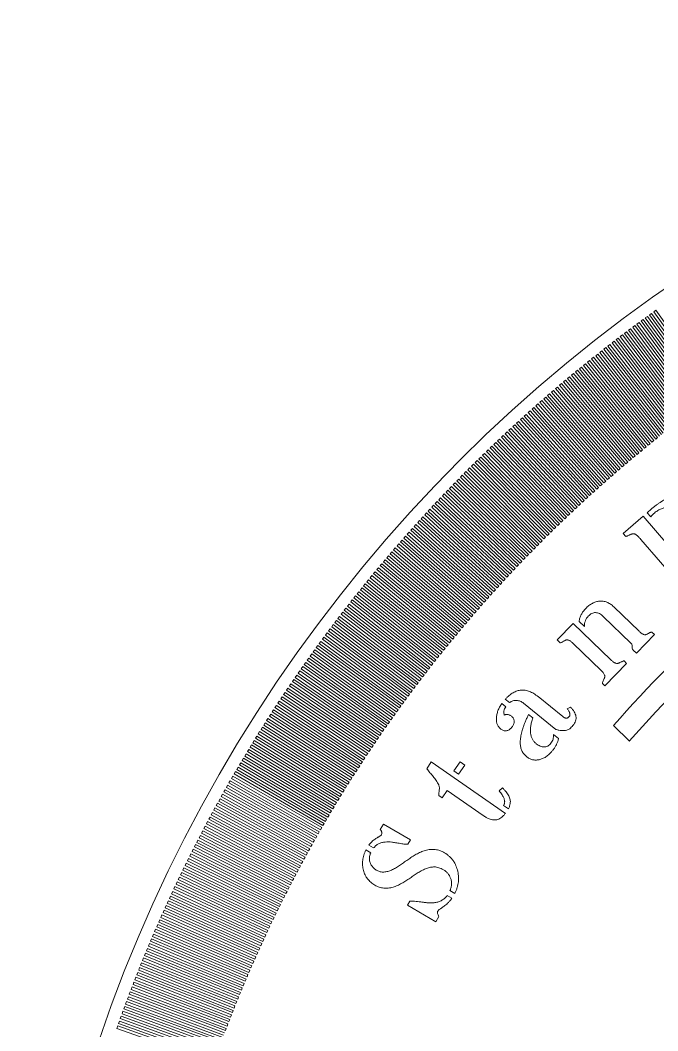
# Model space of a CAD drawing. Header units: millimetres. Extents: x -38 to 38, y -38 to 38.
# Drawn here: x -38 to -21.86, y 12.43 to 38 of the extents above; entities that cross this region are included whole.
import ezdxf

# ---------------------------------------------------------------- set-up
doc = ezdxf.new("R2010")
doc.units = ezdxf.units.MM

msp = doc.modelspace()

# ---------------------------------------------------------------- linework, layer by layer
at = {"color": 7, "linetype": 'Continuous', "lineweight": 15}
for p, q in [((-22.123, 30.505), (-22.176, 30.467)), ((-22.176, 30.467), (-20.646, 28.365)), ((-20.596, 28.401), (-22.123, 30.505)), ((-22.016, 30.582), (-22.07, 30.544)), ((-22.07, 30.544), (-20.547, 28.436)), ((-20.497, 28.472), (-22.016, 30.582)), ((-21.909, 30.659), (-21.963, 30.621)), ((-21.963, 30.621), (-20.447, 28.508)), ((-20.398, 28.544), (-21.909, 30.659)), ((-22.547, 30.194), (-22.599, 30.154)), ((-20.991, 28.11), (-22.547, 30.194)), ((-22.441, 30.272), (-22.494, 30.233)), ((-22.494, 30.233), (-20.942, 28.147)), ((-20.893, 28.183), (-22.441, 30.272)), ((-22.335, 30.35), (-22.388, 30.311)), ((-22.388, 30.311), (-20.843, 28.22)), ((-20.794, 28.256), (-22.335, 30.35)), ((-22.229, 30.428), (-22.282, 30.389)), ((-22.282, 30.389), (-20.745, 28.292)), ((-20.695, 28.329), (-22.229, 30.428)), ((-22.862, 29.956), (-22.914, 29.916)), ((-21.284, 27.889), (-22.862, 29.956)), ((-22.757, 30.035), (-22.809, 29.996)), ((-22.809, 29.996), (-21.235, 27.926)), ((-21.187, 27.963), (-22.757, 30.035)), ((-22.652, 30.115), (-22.704, 30.075)), ((-22.704, 30.075), (-21.138, 28)), ((-21.089, 28.037), (-22.652, 30.115)), ((-22.599, 30.154), (-21.04, 28.074)), ((-23.174, 29.715), (-23.226, 29.674)), ((-23.226, 29.674), (-21.623, 27.627)), ((-21.575, 27.664), (-23.174, 29.715)), ((-23.07, 29.795), (-23.122, 29.755)), ((-23.122, 29.755), (-21.527, 27.702)), ((-21.478, 27.74), (-23.07, 29.795)), ((-22.966, 29.876), (-23.018, 29.836)), ((-23.018, 29.836), (-21.43, 27.777)), ((-21.381, 27.814), (-22.966, 29.876)), ((-22.914, 29.916), (-21.333, 27.852)), ((-23.484, 29.47), (-23.535, 29.429)), ((-23.535, 29.429), (-21.911, 27.399)), ((-21.864, 27.437), (-23.484, 29.47)), ((-23.381, 29.552), (-23.432, 29.511)), ((-23.432, 29.511), (-21.816, 27.475)), ((-21.768, 27.513), (-23.381, 29.552)), ((-23.278, 29.634), (-23.329, 29.593)), ((-23.329, 29.593), (-21.72, 27.551)), ((-21.671, 27.589), (-23.278, 29.634)), ((-23.791, 29.223), (-23.842, 29.181)), ((-23.842, 29.181), (-22.197, 27.168)), ((-22.15, 27.207), (-23.791, 29.223)), ((-23.689, 29.306), (-23.74, 29.264)), ((-23.74, 29.264), (-22.102, 27.245)), ((-22.055, 27.284), (-23.689, 29.306)), ((-23.587, 29.388), (-23.638, 29.347)), ((-23.638, 29.347), (-22.007, 27.322)), ((-21.959, 27.361), (-23.587, 29.388)), ((-24.096, 28.972), (-24.146, 28.93)), ((-24.146, 28.93), (-22.48, 26.934)), ((-22.433, 26.973), (-24.096, 28.972)), ((-23.995, 29.056), (-24.045, 29.014)), ((-24.045, 29.014), (-22.386, 27.012)), ((-22.339, 27.051), (-23.995, 29.056)), ((-23.893, 29.14), (-23.944, 29.098)), ((-23.944, 29.098), (-22.292, 27.09)), ((-22.244, 27.129), (-23.893, 29.14)), ((-24.398, 28.718), (-24.448, 28.676)), ((-24.448, 28.676), (-22.761, 26.697)), ((-22.715, 26.737), (-24.398, 28.718)), ((-24.298, 28.803), (-24.348, 28.761)), ((-24.348, 28.761), (-22.668, 26.776)), ((-22.621, 26.816), (-24.298, 28.803)), ((-24.197, 28.888), (-24.247, 28.846)), ((-24.247, 28.846), (-22.574, 26.855)), ((-22.527, 26.895), (-24.197, 28.888)), ((-24.697, 28.461), (-24.747, 28.418)), ((-24.747, 28.418), (-23.039, 26.457)), ((-22.993, 26.497), (-24.697, 28.461)), ((-24.598, 28.547), (-24.648, 28.504)), ((-24.648, 28.504), (-22.947, 26.538)), ((-22.901, 26.578), (-24.598, 28.547)), ((-24.498, 28.633), (-24.548, 28.59)), ((-24.548, 28.59), (-22.854, 26.617)), ((-22.808, 26.657), (-24.498, 28.633)), ((-24.994, 28.201), (-25.043, 28.157)), ((-25.043, 28.157), (-23.315, 26.215)), ((-23.27, 26.255), (-24.994, 28.201)), ((-24.895, 28.288), (-24.945, 28.245)), ((-24.945, 28.245), (-23.224, 26.296)), ((-23.178, 26.336), (-24.895, 28.288)), ((-24.797, 28.375), (-24.846, 28.331)), ((-24.846, 28.331), (-23.132, 26.377)), ((-23.086, 26.417), (-24.797, 28.375)), ((-25.288, 27.938), (-25.337, 27.894)), ((-25.337, 27.894), (-23.589, 25.969)), ((-23.543, 26.01), (-25.288, 27.938)), ((-25.19, 28.026), (-25.239, 27.982)), ((-25.239, 27.982), (-23.498, 26.051)), ((-23.452, 26.092), (-25.19, 28.026)), ((-25.092, 28.114), (-25.141, 28.07)), ((-25.141, 28.07), (-23.407, 26.133)), ((-23.361, 26.174), (-25.092, 28.114)), ((-25.579, 27.671), (-25.627, 27.627)), ((-25.627, 27.627), (-23.859, 25.721)), ((-23.814, 25.762), (-25.579, 27.671)), ((-25.482, 27.76), (-25.531, 27.716)), ((-25.531, 27.716), (-23.769, 25.804)), ((-23.724, 25.845), (-25.482, 27.76)), ((-25.385, 27.849), (-25.434, 27.805)), ((-25.434, 27.805), (-23.679, 25.886)), ((-23.634, 25.928), (-25.385, 27.849)), ((-25.867, 27.402), (-25.915, 27.357)), ((-24.083, 25.511), (-25.867, 27.402)), ((-25.772, 27.492), (-25.82, 27.447)), ((-25.82, 27.447), (-24.038, 25.553)), ((-23.994, 25.595), (-25.772, 27.492)), ((-25.676, 27.582), (-25.724, 27.537)), ((-25.724, 27.537), (-23.949, 25.637)), ((-23.904, 25.679), (-25.676, 27.582)), ((-21.911, 27.399), (-21.864, 27.437)), ((-26.153, 27.13), (-26.2, 27.084)), ((-24.349, 25.258), (-26.153, 27.13)), ((-26.058, 27.221), (-26.106, 27.175)), ((-26.106, 27.175), (-24.304, 25.3)), ((-24.26, 25.343), (-26.058, 27.221)), ((-25.963, 27.312), (-26.011, 27.266)), ((-26.011, 27.266), (-24.216, 25.385)), ((-24.172, 25.427), (-25.963, 27.312)), ((-25.915, 27.357), (-24.127, 25.469)), ((-22.292, 27.09), (-22.244, 27.129)), ((-22.197, 27.168), (-22.15, 27.207)), ((-22.102, 27.245), (-22.055, 27.284)), ((-22.007, 27.322), (-21.959, 27.361)), ((-26.436, 26.854), (-26.483, 26.808)), ((-24.612, 25.001), (-26.436, 26.854)), ((-26.342, 26.946), (-26.389, 26.9)), ((-26.389, 26.9), (-24.568, 25.044)), ((-24.524, 25.087), (-26.342, 26.946)), ((-26.248, 27.038), (-26.295, 26.992)), ((-26.295, 26.992), (-24.48, 25.13)), ((-24.437, 25.173), (-26.248, 27.038)), ((-26.2, 27.084), (-24.393, 25.215)), ((-22.574, 26.855), (-22.527, 26.895)), ((-22.48, 26.934), (-22.433, 26.973)), ((-22.386, 27.012), (-22.339, 27.051)), ((-26.623, 26.669), (-26.669, 26.623)), ((-26.669, 26.623), (-24.829, 24.786)), ((-24.786, 24.829), (-26.623, 26.669)), ((-26.529, 26.762), (-26.576, 26.715)), ((-26.576, 26.715), (-24.742, 24.872)), ((-24.699, 24.915), (-26.529, 26.762)), ((-26.483, 26.808), (-24.655, 24.958)), ((-22.854, 26.617), (-22.808, 26.657)), ((-22.761, 26.697), (-22.715, 26.737)), ((-22.668, 26.776), (-22.621, 26.816)), ((-26.9, 26.389), (-26.946, 26.342)), ((-26.946, 26.342), (-25.087, 24.524)), ((-25.044, 24.568), (-26.9, 26.389)), ((-26.808, 26.483), (-26.854, 26.436)), ((-26.854, 26.436), (-25.001, 24.612)), ((-24.958, 24.655), (-26.808, 26.483)), ((-26.715, 26.576), (-26.762, 26.529)), ((-26.762, 26.529), (-24.915, 24.699)), ((-24.872, 24.742), (-26.715, 26.576)), ((-23.132, 26.377), (-23.086, 26.417)), ((-23.039, 26.457), (-22.993, 26.497)), ((-22.947, 26.538), (-22.901, 26.578)), ((-27.175, 26.106), (-27.221, 26.058)), ((-25.3, 24.304), (-27.175, 26.106)), ((-27.084, 26.2), (-27.13, 26.153)), ((-27.13, 26.153), (-25.258, 24.349)), ((-25.215, 24.393), (-27.084, 26.2)), ((-26.992, 26.295), (-27.038, 26.248)), ((-27.038, 26.248), (-25.173, 24.437)), ((-25.13, 24.48), (-26.992, 26.295)), ((-23.498, 26.051), (-23.452, 26.092)), ((-23.407, 26.133), (-23.361, 26.174)), ((-23.315, 26.215), (-23.27, 26.255)), ((-23.224, 26.296), (-23.178, 26.336)), ((-27.357, 25.915), (-27.402, 25.867)), ((-27.402, 25.867), (-25.511, 24.083)), ((-25.469, 24.127), (-27.357, 25.915)), ((-27.266, 26.011), (-27.312, 25.963)), ((-27.312, 25.963), (-25.427, 24.172)), ((-25.385, 24.216), (-27.266, 26.011)), ((-27.221, 26.058), (-25.343, 24.26)), ((-23.769, 25.804), (-23.724, 25.845)), ((-23.679, 25.886), (-23.634, 25.928)), ((-23.589, 25.969), (-23.543, 26.01)), ((-27.627, 25.627), (-27.671, 25.579)), ((-27.671, 25.579), (-25.762, 23.814)), ((-25.721, 23.859), (-27.627, 25.627)), ((-27.537, 25.724), (-27.582, 25.676)), ((-27.582, 25.676), (-25.679, 23.904)), ((-25.637, 23.949), (-27.537, 25.724)), ((-27.447, 25.82), (-27.492, 25.772)), ((-27.492, 25.772), (-25.595, 23.994)), ((-25.553, 24.038), (-27.447, 25.82)), ((-24.038, 25.553), (-23.994, 25.595)), ((-23.949, 25.637), (-23.904, 25.679)), ((-23.859, 25.721), (-23.814, 25.762)), ((-22.128, 25.538), (-22.016, 25.635)), ((-27.894, 25.337), (-27.938, 25.288)), ((-25.969, 23.589), (-27.894, 25.337)), ((-27.805, 25.434), (-27.849, 25.385)), ((-27.849, 25.385), (-25.928, 23.634)), ((-25.886, 23.679), (-27.805, 25.434)), ((-27.716, 25.531), (-27.76, 25.482)), ((-27.76, 25.482), (-25.845, 23.724)), ((-25.804, 23.769), (-27.716, 25.531)), ((-24.304, 25.3), (-24.26, 25.343)), ((-24.216, 25.385), (-24.172, 25.427)), ((-24.127, 25.469), (-24.083, 25.511)), ((-22.734, 25.014), (-22.234, 25.446)), ((-22.234, 25.446), (-20.925, 23.929)), ((-22.038, 25.435), (-22.128, 25.538)), ((-28.07, 25.141), (-28.114, 25.092)), ((-28.114, 25.092), (-26.174, 23.361)), ((-26.133, 23.407), (-28.07, 25.141)), ((-27.982, 25.239), (-28.026, 25.19)), ((-28.026, 25.19), (-26.092, 23.452)), ((-26.051, 23.498), (-27.982, 25.239)), ((-27.938, 25.288), (-26.01, 23.543)), ((-24.568, 25.044), (-24.524, 25.087)), ((-24.48, 25.13), (-24.437, 25.173)), ((-24.393, 25.215), (-24.349, 25.258)), ((-28.331, 24.846), (-28.375, 24.797)), ((-26.377, 23.132), (-28.331, 24.846)), ((-28.245, 24.945), (-28.288, 24.895)), ((-28.288, 24.895), (-26.336, 23.178)), ((-26.296, 23.224), (-28.245, 24.945)), ((-28.157, 25.043), (-28.201, 24.994)), ((-28.201, 24.994), (-26.255, 23.27)), ((-26.215, 23.315), (-28.157, 25.043)), ((-24.829, 24.786), (-24.786, 24.829)), ((-24.742, 24.872), (-24.699, 24.915)), ((-24.655, 24.958), (-24.612, 25.001)), ((-22.669, 24.939), (-22.734, 25.014)), ((-21.247, 23.655), (-22.291, 24.863)), ((-28.504, 24.648), (-28.547, 24.598)), ((-28.547, 24.598), (-26.578, 22.901)), ((-26.538, 22.947), (-28.504, 24.648)), ((-28.418, 24.747), (-28.461, 24.697)), ((-28.461, 24.697), (-26.497, 22.993)), ((-26.457, 23.039), (-28.418, 24.747)), ((-28.375, 24.797), (-26.417, 23.086)), ((-25.087, 24.524), (-25.044, 24.568)), ((-25.001, 24.612), (-24.958, 24.655)), ((-24.915, 24.699), (-24.872, 24.742)), ((-28.761, 24.348), (-28.803, 24.298)), ((-28.803, 24.298), (-26.816, 22.621)), ((-26.776, 22.668), (-28.761, 24.348)), ((-28.676, 24.448), (-28.718, 24.398)), ((-28.718, 24.398), (-26.737, 22.715)), ((-26.697, 22.761), (-28.676, 24.448)), ((-28.59, 24.548), (-28.633, 24.498)), ((-28.633, 24.498), (-26.657, 22.808)), ((-26.617, 22.854), (-28.59, 24.548)), ((-25.343, 24.26), (-25.3, 24.304)), ((-25.258, 24.349), (-25.215, 24.393)), ((-25.173, 24.437), (-25.13, 24.48)), ((-29.014, 24.045), (-29.056, 23.995)), ((-27.012, 22.386), (-29.014, 24.045)), ((-28.93, 24.146), (-28.972, 24.096)), ((-28.972, 24.096), (-26.973, 22.433)), ((-26.934, 22.48), (-28.93, 24.146)), ((-28.846, 24.247), (-28.888, 24.197)), ((-28.888, 24.197), (-26.895, 22.527)), ((-26.855, 22.574), (-28.846, 24.247)), ((-25.511, 24.083), (-25.469, 24.127)), ((-25.427, 24.172), (-25.385, 24.216)), ((-29.181, 23.842), (-29.223, 23.791)), ((-29.223, 23.791), (-27.207, 22.15)), ((-27.168, 22.197), (-29.181, 23.842)), ((-29.098, 23.944), (-29.14, 23.893)), ((-29.14, 23.893), (-27.129, 22.244)), ((-27.09, 22.292), (-29.098, 23.944)), ((-29.056, 23.995), (-27.051, 22.339)), ((-25.762, 23.814), (-25.721, 23.859)), ((-25.679, 23.904), (-25.637, 23.949)), ((-25.595, 23.994), (-25.553, 24.038)), ((-29.429, 23.535), (-29.47, 23.484)), ((-27.399, 21.911), (-29.429, 23.535)), ((-29.347, 23.638), (-29.388, 23.587)), ((-29.388, 23.587), (-27.361, 21.959)), ((-27.322, 22.007), (-29.347, 23.638)), ((-29.264, 23.74), (-29.306, 23.689)), ((-29.306, 23.689), (-27.284, 22.055)), ((-27.245, 22.102), (-29.264, 23.74)), ((-26.01, 23.543), (-25.969, 23.589)), ((-25.928, 23.634), (-25.886, 23.679)), ((-25.845, 23.724), (-25.804, 23.769)), ((-29.593, 23.329), (-29.634, 23.278)), ((-29.634, 23.278), (-27.589, 21.671)), ((-27.551, 21.72), (-29.593, 23.329)), ((-29.511, 23.432), (-29.552, 23.381)), ((-29.552, 23.381), (-27.513, 21.768)), ((-27.475, 21.816), (-29.511, 23.432)), ((-29.47, 23.484), (-27.437, 21.864)), ((-26.255, 23.27), (-26.215, 23.315)), ((-26.174, 23.361), (-26.133, 23.407)), ((-26.092, 23.452), (-26.051, 23.498)), ((-29.836, 23.018), (-29.876, 22.966)), ((-27.777, 21.43), (-29.836, 23.018)), ((-29.755, 23.122), (-29.795, 23.07)), ((-29.795, 23.07), (-27.74, 21.478)), ((-27.702, 21.527), (-29.755, 23.122)), ((-29.674, 23.226), (-29.715, 23.174)), ((-29.715, 23.174), (-27.664, 21.575)), ((-27.627, 21.623), (-29.674, 23.226)), ((-26.497, 22.993), (-26.457, 23.039)), ((-26.417, 23.086), (-26.377, 23.132)), ((-26.336, 23.178), (-26.296, 23.224)), ((-22.975, 23.157), (-22.333, 22.537)), ((-29.996, 22.809), (-30.035, 22.757)), ((-27.926, 21.235), (-29.996, 22.809)), ((-29.916, 22.914), (-29.956, 22.862)), ((-29.956, 22.862), (-27.889, 21.284)), ((-27.852, 21.333), (-29.916, 22.914)), ((-29.876, 22.966), (-27.814, 21.381)), ((-26.737, 22.715), (-26.697, 22.761)), ((-26.657, 22.808), (-26.617, 22.854)), ((-26.578, 22.901), (-26.538, 22.947)), ((-23.719, 22.657), (-23.852, 22.785)), ((-22.542, 22.236), (-23.239, 22.909)), ((-30.154, 22.599), (-30.194, 22.547)), ((-30.194, 22.547), (-28.11, 20.991)), ((-28.074, 21.04), (-30.154, 22.599)), ((-30.075, 22.704), (-30.115, 22.652)), ((-30.115, 22.652), (-28.037, 21.089)), ((-28, 21.138), (-30.075, 22.704)), ((-30.035, 22.757), (-27.963, 21.187)), ((-26.895, 22.527), (-26.855, 22.574)), ((-26.816, 22.621), (-26.776, 22.668)), ((-24.405, 22.317), (-24.001, 22.734)), ((-24.001, 22.734), (-23.045, 21.81)), ((-22.009, 22.517), (-21.945, 22.454)), ((-30.389, 22.282), (-30.428, 22.229)), ((-28.292, 20.745), (-30.389, 22.282)), ((-30.311, 22.388), (-30.35, 22.335)), ((-30.35, 22.335), (-28.256, 20.794)), ((-28.22, 20.843), (-30.311, 22.388)), ((-30.233, 22.494), (-30.272, 22.441)), ((-30.272, 22.441), (-28.183, 20.893)), ((-28.147, 20.942), (-30.233, 22.494)), ((-27.129, 22.244), (-27.09, 22.292)), ((-27.051, 22.339), (-27.012, 22.386)), ((-26.973, 22.433), (-26.934, 22.48)), ((-24.33, 22.245), (-24.405, 22.317)), ((-21.945, 22.454), (-22.4, 21.982)), ((-30.544, 22.07), (-30.582, 22.016)), ((-30.582, 22.016), (-28.472, 20.497)), ((-28.436, 20.547), (-30.544, 22.07)), ((-30.467, 22.176), (-30.505, 22.123)), ((-30.505, 22.123), (-28.401, 20.596)), ((-28.365, 20.646), (-30.467, 22.176)), ((-30.428, 22.229), (-28.329, 20.695)), ((-27.361, 21.959), (-27.322, 22.007)), ((-27.284, 22.055), (-27.245, 22.102)), ((-27.207, 22.15), (-27.168, 22.197)), ((-23.295, 21.546), (-23.998, 22.226)), ((-22.4, 21.982), (-22.483, 22.062)), ((-30.773, 21.748), (-30.811, 21.695)), ((-28.65, 20.248), (-30.773, 21.748)), ((-30.697, 21.856), (-30.735, 21.802)), ((-30.735, 21.802), (-28.615, 20.298)), ((-28.579, 20.348), (-30.697, 21.856)), ((-30.621, 21.963), (-30.659, 21.909)), ((-30.659, 21.909), (-28.544, 20.398)), ((-28.508, 20.447), (-30.621, 21.963)), ((-27.513, 21.768), (-27.475, 21.816)), ((-27.437, 21.864), (-27.399, 21.911)), ((-22.714, 21.787), (-22.649, 21.725)), ((-30.924, 21.533), (-30.962, 21.479)), ((-28.791, 20.047), (-30.924, 21.533)), ((-30.849, 21.641), (-30.887, 21.587)), ((-30.887, 21.587), (-28.756, 20.098)), ((-28.721, 20.148), (-30.849, 21.641)), ((-30.811, 21.695), (-28.685, 20.198)), ((-27.74, 21.478), (-27.702, 21.527)), ((-27.664, 21.575), (-27.627, 21.623)), ((-27.589, 21.671), (-27.551, 21.72)), ((-22.649, 21.725), (-23.198, 21.156)), ((-31.074, 21.317), (-31.111, 21.262)), ((-31.111, 21.262), (-28.965, 19.795)), ((-28.93, 19.846), (-31.074, 21.317)), ((-30.999, 21.425), (-31.037, 21.371)), ((-31.037, 21.371), (-28.895, 19.896)), ((-28.861, 19.947), (-30.999, 21.425)), ((-30.962, 21.479), (-28.826, 19.997)), ((-27.963, 21.187), (-27.926, 21.235)), ((-27.889, 21.284), (-27.852, 21.333)), ((-27.814, 21.381), (-27.777, 21.43)), ((-31.296, 20.99), (-31.332, 20.935)), ((-29.136, 19.542), (-31.296, 20.99)), ((-31.222, 21.099), (-31.259, 21.045)), ((-31.259, 21.045), (-29.102, 19.593)), ((-29.068, 19.643), (-31.222, 21.099)), ((-31.148, 21.208), (-31.185, 21.154)), ((-31.185, 21.154), (-29.034, 19.694)), ((-28.999, 19.745), (-31.148, 21.208)), ((-28.11, 20.991), (-28.074, 21.04)), ((-28.037, 21.089), (-28, 21.138)), ((-23.198, 21.156), (-23.263, 21.219)), ((-31.441, 20.771), (-31.478, 20.716)), ((-31.478, 20.716), (-29.306, 19.287)), ((-29.272, 19.338), (-31.441, 20.771)), ((-31.369, 20.881), (-31.405, 20.826)), ((-31.405, 20.826), (-29.238, 19.389)), ((-29.204, 19.44), (-31.369, 20.881)), ((-31.332, 20.935), (-29.17, 19.491)), ((-28.329, 20.695), (-28.292, 20.745)), ((-28.256, 20.794), (-28.22, 20.843)), ((-28.183, 20.893), (-28.147, 20.942)), ((-25.612, 20.73), (-25.72, 20.818)), ((-24.439, 20.052), (-25.258, 20.715)), ((-24.889, 20.882), (-24.267, 20.379)), ((-31.586, 20.551), (-31.621, 20.496)), ((-31.621, 20.496), (-29.44, 19.082)), ((-29.406, 19.133), (-31.586, 20.551)), ((-31.514, 20.661), (-31.55, 20.606)), ((-31.55, 20.606), (-29.373, 19.184)), ((-29.339, 19.236), (-31.514, 20.661)), ((-28.472, 20.497), (-28.436, 20.547)), ((-28.401, 20.596), (-28.365, 20.646)), ((-25.808, 20.708), (-25.709, 20.628)), ((-24.158, 20.575), (-24.069, 20.614)), ((-31.799, 20.219), (-31.834, 20.164)), ((-29.605, 18.824), (-31.799, 20.219)), ((-31.728, 20.33), (-31.764, 20.275)), ((-31.764, 20.275), (-29.572, 18.876)), ((-29.539, 18.927), (-31.728, 20.33)), ((-31.657, 20.441), (-31.693, 20.385)), ((-31.693, 20.385), (-29.506, 18.979)), ((-29.473, 19.03), (-31.657, 20.441)), ((-28.685, 20.198), (-28.65, 20.248)), ((-28.615, 20.298), (-28.579, 20.348)), ((-28.544, 20.398), (-28.508, 20.447)), ((-25.132, 20.434), (-25.022, 20.345)), ((-31.939, 19.997), (-31.974, 19.941)), ((-29.736, 18.617), (-31.939, 19.997)), ((-31.869, 20.108), (-31.904, 20.052)), ((-31.904, 20.052), (-29.703, 18.669)), ((-29.671, 18.721), (-31.869, 20.108)), ((-31.834, 20.164), (-29.638, 18.772)), ((-28.826, 19.997), (-28.791, 20.047)), ((-28.756, 20.098), (-28.721, 20.148)), ((-22.981, 20.153), (-22.58, 19.752)), ((-32.078, 19.773), (-32.113, 19.717)), ((-32.113, 19.717), (-29.897, 18.357)), ((-29.865, 18.409), (-32.078, 19.773)), ((-32.009, 19.885), (-32.044, 19.829)), ((-32.044, 19.829), (-29.833, 18.461)), ((-29.8, 18.513), (-32.009, 19.885)), ((-31.974, 19.941), (-29.768, 18.565)), ((-29.034, 19.694), (-28.999, 19.745)), ((-28.965, 19.795), (-28.93, 19.846)), ((-28.895, 19.896), (-28.861, 19.947)), ((-24.502, 19.923), (-24.377, 19.822)), ((-32.284, 19.436), (-32.317, 19.38)), ((-30.056, 18.095), (-32.284, 19.436)), ((-32.215, 19.549), (-32.25, 19.493)), ((-32.25, 19.493), (-30.024, 18.148)), ((-29.993, 18.2), (-32.215, 19.549)), ((-32.147, 19.661), (-32.181, 19.605)), ((-32.181, 19.605), (-29.961, 18.252)), ((-29.929, 18.305), (-32.147, 19.661)), ((-29.238, 19.389), (-29.204, 19.44)), ((-29.17, 19.491), (-29.136, 19.542)), ((-29.102, 19.593), (-29.068, 19.643)), ((-32.418, 19.21), (-32.452, 19.154)), ((-30.182, 17.885), (-32.418, 19.21)), ((-32.351, 19.323), (-32.385, 19.267)), ((-32.385, 19.267), (-30.15, 17.938)), ((-30.119, 17.99), (-32.351, 19.323)), ((-32.317, 19.38), (-30.088, 18.043)), ((-29.373, 19.184), (-29.339, 19.236)), ((-29.306, 19.287), (-29.272, 19.338)), ((-27.703, 19.053), (-27.594, 19.23)), ((-27.594, 19.23), (-25.719, 17.927)), ((-27.023, 19.004), (-26.864, 19.233)), ((-26.864, 19.233), (-26.742, 19.148)), ((-32.552, 18.984), (-32.585, 18.927)), ((-32.585, 18.927), (-30.337, 17.621)), ((-30.306, 17.674), (-32.552, 18.984)), ((-32.485, 19.097), (-32.519, 19.04)), ((-32.519, 19.04), (-30.275, 17.727)), ((-30.244, 17.779), (-32.485, 19.097)), ((-32.452, 19.154), (-30.213, 17.832)), ((-29.572, 18.876), (-29.539, 18.927)), ((-29.506, 18.979), (-29.473, 19.03)), ((-29.44, 19.082), (-29.406, 19.133)), ((-26.901, 18.919), (-27.023, 19.004)), ((-26.742, 19.148), (-26.901, 18.919)), ((-32.683, 18.756), (-32.716, 18.699)), ((-32.716, 18.699), (-30.459, 17.409)), ((-30.428, 17.462), (-32.683, 18.756)), ((-32.618, 18.87), (-32.651, 18.813)), ((-32.651, 18.813), (-30.398, 17.515)), ((-30.367, 17.568), (-32.618, 18.87)), ((-29.703, 18.669), (-29.671, 18.721)), ((-29.638, 18.772), (-29.605, 18.824)), ((-32.814, 18.527), (-32.846, 18.47)), ((-32.846, 18.47), (-30.58, 17.196)), ((-30.55, 17.249), (-32.814, 18.527)), ((-32.749, 18.642), (-32.781, 18.585)), ((-32.781, 18.585), (-30.519, 17.302)), ((-30.489, 17.355), (-32.749, 18.642)), ((-29.833, 18.461), (-29.8, 18.513)), ((-29.768, 18.565), (-29.736, 18.617)), ((-27.188, 18.506), (-27.319, 18.318)), ((-26.283, 17.877), (-27.188, 18.506)), ((-25.877, 18.5), (-25.795, 18.575)), ((-33.006, 18.183), (-33.038, 18.125)), ((-30.729, 16.928), (-33.006, 18.183)), ((-32.942, 18.298), (-32.974, 18.24)), ((-32.974, 18.24), (-30.699, 16.982)), ((-30.669, 17.035), (-32.942, 18.298)), ((-32.878, 18.413), (-32.91, 18.355)), ((-32.91, 18.355), (-30.639, 17.089)), ((-30.61, 17.142), (-32.878, 18.413)), ((-30.024, 18.148), (-29.993, 18.2)), ((-29.961, 18.252), (-29.929, 18.305)), ((-29.897, 18.357), (-29.865, 18.409)), ((-27.319, 18.318), (-27.404, 18.377)), ((-33.132, 17.952), (-33.163, 17.894)), ((-30.846, 16.713), (-33.132, 17.952)), ((-33.069, 18.067), (-33.101, 18.01)), ((-33.101, 18.01), (-30.817, 16.767)), ((-30.787, 16.821), (-33.069, 18.067)), ((-33.038, 18.125), (-30.758, 16.874)), ((-30.15, 17.938), (-30.119, 17.99)), ((-30.088, 18.043), (-30.056, 18.095)), ((-25.641, 18.044), (-25.765, 18.13)), ((-33.257, 17.72), (-33.287, 17.662)), ((-33.287, 17.662), (-30.991, 16.443)), ((-30.962, 16.497), (-33.257, 17.72)), ((-33.194, 17.836), (-33.226, 17.778)), ((-33.226, 17.778), (-30.933, 16.551)), ((-30.904, 16.605), (-33.194, 17.836)), ((-33.163, 17.894), (-30.875, 16.659)), ((-30.337, 17.621), (-30.306, 17.674)), ((-30.275, 17.727), (-30.244, 17.779)), ((-30.213, 17.832), (-30.182, 17.885)), ((-28.884, 17.523), (-28.806, 17.657)), ((-28.806, 17.657), (-28.124, 17.257)), ((-33.379, 17.487), (-33.41, 17.429)), ((-33.41, 17.429), (-31.105, 16.227)), ((-31.076, 16.281), (-33.379, 17.487)), ((-33.318, 17.604), (-33.349, 17.546)), ((-33.349, 17.546), (-31.048, 16.335)), ((-31.019, 16.389), (-33.318, 17.604)), ((-30.459, 17.409), (-30.428, 17.462)), ((-30.398, 17.515), (-30.367, 17.568)), ((-33.561, 17.137), (-33.591, 17.078)), ((-31.245, 15.955), (-33.561, 17.137)), ((-33.501, 17.254), (-33.531, 17.195)), ((-33.531, 17.195), (-31.217, 16.009)), ((-31.189, 16.064), (-33.501, 17.254)), ((-33.44, 17.371), (-33.471, 17.312)), ((-33.471, 17.312), (-31.161, 16.118)), ((-31.133, 16.172), (-33.44, 17.371)), ((-30.639, 17.089), (-30.61, 17.142)), ((-30.58, 17.196), (-30.55, 17.249)), ((-30.519, 17.302), (-30.489, 17.355)), ((-28.124, 17.257), (-28.185, 17.152)), ((-33.68, 16.902), (-33.709, 16.843)), ((-31.356, 15.736), (-33.68, 16.902)), ((-33.62, 17.02), (-33.65, 16.961)), ((-33.65, 16.961), (-31.328, 15.791)), ((-31.301, 15.845), (-33.62, 17.02)), ((-33.591, 17.078), (-31.273, 15.9)), ((-30.758, 16.874), (-30.729, 16.928)), ((-30.699, 16.982), (-30.669, 17.035)), ((-29.248, 17.003), (-29.127, 16.933)), ((-29.055, 17.053), (-29.174, 17.122)), ((-33.797, 16.667), (-33.826, 16.608)), ((-31.465, 15.517), (-33.797, 16.667)), ((-33.738, 16.785), (-33.768, 16.726)), ((-33.768, 16.726), (-31.438, 15.572)), ((-31.41, 15.626), (-33.738, 16.785)), ((-33.709, 16.843), (-31.383, 15.681)), ((-30.875, 16.659), (-30.846, 16.713)), ((-30.817, 16.767), (-30.787, 16.821)), ((-33.912, 16.43), (-33.941, 16.371)), ((-33.941, 16.371), (-31.599, 15.242)), ((-31.572, 15.297), (-33.912, 16.43)), ((-33.855, 16.549), (-33.883, 16.489)), ((-33.883, 16.489), (-31.546, 15.352)), ((-31.519, 15.407), (-33.855, 16.549)), ((-33.826, 16.608), (-31.492, 15.462)), ((-31.048, 16.335), (-31.019, 16.389)), ((-30.991, 16.443), (-30.962, 16.497)), ((-30.933, 16.551), (-30.904, 16.605)), ((-34.026, 16.193), (-34.054, 16.134)), ((-34.054, 16.134), (-31.705, 15.021)), ((-31.678, 15.076), (-34.026, 16.193)), ((-33.969, 16.312), (-33.998, 16.253)), ((-33.998, 16.253), (-31.652, 15.131)), ((-31.626, 15.186), (-33.969, 16.312)), ((-31.161, 16.118), (-31.133, 16.172)), ((-31.105, 16.227), (-31.076, 16.281)), ((-34.138, 15.955), (-34.166, 15.896)), ((-34.166, 15.896), (-31.809, 14.799)), ((-31.783, 14.854), (-34.138, 15.955)), ((-34.082, 16.074), (-34.11, 16.015)), ((-34.11, 16.015), (-31.757, 14.91)), ((-31.731, 14.965), (-34.082, 16.074)), ((-31.273, 15.9), (-31.245, 15.955)), ((-31.217, 16.009), (-31.189, 16.064)), ((-26.998, 15.904), (-27.12, 15.975)), ((-34.249, 15.717), (-34.276, 15.657)), ((-34.276, 15.657), (-31.911, 14.576)), ((-31.886, 14.632), (-34.249, 15.717)), ((-34.194, 15.836), (-34.221, 15.776)), ((-34.221, 15.776), (-31.86, 14.688)), ((-31.835, 14.743), (-34.194, 15.836)), ((-31.438, 15.572), (-31.41, 15.626)), ((-31.383, 15.681), (-31.356, 15.736)), ((-31.328, 15.791), (-31.301, 15.845)), ((-28.199, 15.602), (-28.14, 15.703)), ((-27.481, 15.18), (-28.199, 15.602)), ((-27.189, 15.853), (-27.07, 15.784)), ((-34.412, 15.357), (-34.438, 15.297)), ((-32.037, 14.297), (-34.412, 15.357)), ((-34.358, 15.477), (-34.385, 15.417)), ((-34.385, 15.417), (-32.012, 14.353)), ((-31.987, 14.409), (-34.358, 15.477)), ((-34.304, 15.597), (-34.331, 15.537)), ((-34.331, 15.537), (-31.962, 14.465)), ((-31.937, 14.521), (-34.304, 15.597)), ((-31.546, 15.352), (-31.519, 15.407)), ((-31.492, 15.462), (-31.465, 15.517)), ((-34.518, 15.116), (-34.544, 15.056)), ((-32.136, 14.073), (-34.518, 15.116)), ((-34.465, 15.237), (-34.492, 15.177)), ((-34.492, 15.177), (-32.112, 14.129)), ((-32.087, 14.186), (-34.465, 15.237)), ((-34.438, 15.297), (-32.062, 14.241)), ((-31.652, 15.131), (-31.626, 15.186)), ((-31.599, 15.242), (-31.572, 15.297)), ((-27.402, 15.315), (-27.481, 15.18)), ((-34.623, 14.875), (-34.649, 14.815)), ((-32.234, 13.849), (-34.623, 14.875)), ((-34.571, 14.996), (-34.597, 14.935)), ((-34.597, 14.935), (-32.21, 13.905)), ((-32.185, 13.961), (-34.571, 14.996)), ((-34.544, 15.056), (-32.161, 14.017)), ((-31.809, 14.799), (-31.783, 14.854)), ((-31.757, 14.91), (-31.731, 14.965)), ((-31.705, 15.021), (-31.678, 15.076)), ((-34.726, 14.633), (-34.751, 14.572)), ((-32.33, 13.623), (-34.726, 14.633)), ((-34.674, 14.754), (-34.7, 14.694)), ((-34.7, 14.694), (-32.306, 13.68)), ((-32.282, 13.736), (-34.674, 14.754)), ((-34.649, 14.815), (-32.258, 13.792)), ((-31.911, 14.576), (-31.886, 14.632)), ((-31.86, 14.688), (-31.835, 14.743)), ((-34.827, 14.39), (-34.852, 14.329)), ((-34.852, 14.329), (-32.447, 13.341)), ((-32.424, 13.397), (-34.827, 14.39)), ((-34.777, 14.512), (-34.802, 14.451)), ((-34.802, 14.451), (-32.401, 13.454)), ((-32.377, 13.51), (-34.777, 14.512)), ((-34.751, 14.572), (-32.353, 13.567)), ((-32.012, 14.353), (-31.987, 14.409)), ((-31.962, 14.465), (-31.937, 14.521)), ((-34.927, 14.147), (-34.951, 14.086)), ((-34.951, 14.086), (-32.54, 13.114)), ((-32.517, 13.171), (-34.927, 14.147)), ((-34.877, 14.269), (-34.902, 14.208)), ((-34.902, 14.208), (-32.494, 13.227)), ((-32.471, 13.284), (-34.877, 14.269)), ((-32.161, 14.017), (-32.136, 14.073)), ((-32.112, 14.129), (-32.087, 14.186)), ((-32.062, 14.241), (-32.037, 14.297)), ((-35.024, 13.903), (-35.049, 13.841)), ((-35.049, 13.841), (-32.63, 12.886)), ((-32.608, 12.943), (-35.024, 13.903)), ((-34.976, 14.025), (-35, 13.964)), ((-35, 13.964), (-32.585, 13)), ((-32.563, 13.057), (-34.976, 14.025)), ((-32.258, 13.792), (-32.234, 13.849)), ((-32.21, 13.905), (-32.185, 13.961)), ((-35.121, 13.658), (-35.144, 13.596)), ((-35.144, 13.596), (-32.72, 12.658)), ((-32.697, 12.715), (-35.121, 13.658)), ((-35.073, 13.78), (-35.097, 13.719)), ((-35.097, 13.719), (-32.675, 12.772)), ((-32.653, 12.829), (-35.073, 13.78)), ((-32.353, 13.567), (-32.33, 13.623)), ((-32.306, 13.68), (-32.282, 13.736)), ((-35.215, 13.412), (-35.239, 13.351)), ((-35.239, 13.351), (-32.807, 12.43)), ((-32.785, 12.487), (-35.215, 13.412)), ((-35.168, 13.535), (-35.192, 13.474)), ((-35.192, 13.474), (-32.764, 12.544)), ((-32.742, 12.601), (-35.168, 13.535)), ((-32.447, 13.341), (-32.424, 13.397)), ((-32.401, 13.454), (-32.377, 13.51)), ((-35.354, 13.043), (-35.376, 12.981)), ((-32.914, 12.143), (-35.354, 13.043)), ((-35.308, 13.166), (-35.331, 13.104)), ((-35.331, 13.104), (-32.893, 12.2)), ((-32.872, 12.258), (-35.308, 13.166)), ((-35.262, 13.289), (-35.285, 13.228)), ((-35.285, 13.228), (-32.85, 12.315)), ((-32.829, 12.372), (-35.262, 13.289)), ((-32.585, 13), (-32.563, 13.057)), ((-32.54, 13.114), (-32.517, 13.171)), ((-32.494, 13.227), (-32.471, 13.284)), ((-35.444, 12.796), (-35.466, 12.734)), ((-32.998, 11.913), (-35.444, 12.796)), ((-35.399, 12.919), (-35.422, 12.857)), ((-35.422, 12.857), (-32.978, 11.97)), ((-32.957, 12.028), (-35.399, 12.919)), ((-35.376, 12.981), (-32.936, 12.085)), ((-32.675, 12.772), (-32.653, 12.829)), ((-32.63, 12.886), (-32.608, 12.943)), ((-35.532, 12.548), (-35.554, 12.486)), ((-33.081, 11.682), (-35.532, 12.548)), ((-35.488, 12.672), (-35.51, 12.61)), ((-35.51, 12.61), (-33.06, 11.74)), ((-33.04, 11.797), (-35.488, 12.672)), ((-35.466, 12.734), (-33.019, 11.855)), ((-32.764, 12.544), (-32.742, 12.601)), ((-32.72, 12.658), (-32.697, 12.715)), ((-35.554, 12.486), (-33.101, 11.624)), ((-32.807, 12.43), (-32.785, 12.487))]:
    msp.add_line(p, q, dxfattribs=at)
for radius in [38, 22.5]:
    msp.add_circle((0, 0), radius, dxfattribs=at)
for radius, start, end in [(30.566, 131.2483, 138.7517), (30, 131.1774, 138.8226)]:
    msp.add_arc((0, 0), radius, start, end, dxfattribs=at)
for points, knots in [([(-22.016, 25.635), (-21.995, 25.652), (-21.955, 25.687), (-21.894, 25.734), (-21.833, 25.777), (-21.774, 25.816), (-21.716, 25.851), (-21.658, 25.881), (-21.602, 25.907), (-21.547, 25.927), (-21.492, 25.944), (-21.439, 25.956), (-21.386, 25.965), (-21.335, 25.967), (-21.284, 25.967), (-21.235, 25.961), (-21.186, 25.951), (-21.155, 25.941), (-21.139, 25.936)], [0, 0, 0, 0, 0.083375, 0.163441, 0.239498, 0.3128, 0.382071, 0.448894, 0.512294, 0.573435, 0.631613, 0.688106, 0.742314, 0.795467, 0.846995, 0.898311, 0.948829, 1, 1, 1, 1]), ([(-21.262, 25.453), (-21.275, 25.468), (-21.301, 25.498), (-21.343, 25.538), (-21.385, 25.572), (-21.427, 25.601), (-21.469, 25.625), (-21.511, 25.643), (-21.554, 25.656), (-21.597, 25.663), (-21.64, 25.665), (-21.683, 25.663), (-21.726, 25.653), (-21.77, 25.639), (-21.814, 25.62), (-21.857, 25.594), (-21.902, 25.564), (-21.93, 25.541), (-21.944, 25.529)], [0, 0, 0, 0, 0.077367, 0.150179, 0.21836, 0.283225, 0.344389, 0.402461, 0.458151, 0.513624, 0.567695, 0.622476, 0.678307, 0.736383, 0.796709, 0.860472, 0.928151, 1, 1, 1, 1]), ([(-21.944, 25.529), (-21.962, 25.513), (-21.995, 25.484), (-22.024, 25.45), (-22.038, 25.435)], [0, 0, 0, 0, 0.530564, 1, 1, 1, 1]), ([(-22.469, 25.004), (-22.477, 25.003), (-22.494, 25.002), (-22.519, 24.995), (-22.546, 24.986), (-22.574, 24.973), (-22.601, 24.96), (-22.626, 24.949), (-22.648, 24.943), (-22.662, 24.94), (-22.669, 24.939)], [0, 0, 0, 0, 0.114306, 0.236096, 0.371684, 0.520073, 0.666311, 0.79476, 0.905703, 1, 1, 1, 1]), ([(-22.291, 24.863), (-22.3, 24.875), (-22.319, 24.896), (-22.347, 24.924), (-22.372, 24.949), (-22.396, 24.969), (-22.416, 24.985), (-22.436, 24.996), (-22.453, 25.002), (-22.464, 25.003), (-22.469, 25.004)], [0, 0, 0, 0, 0.192576, 0.363438, 0.516, 0.647743, 0.760348, 0.856938, 0.934714, 1, 1, 1, 1]), ([(-23.685, 23.112), (-23.671, 23.126), (-23.645, 23.152), (-23.603, 23.187), (-23.561, 23.218), (-23.517, 23.243), (-23.473, 23.265), (-23.428, 23.281), (-23.382, 23.294), (-23.351, 23.297), (-23.335, 23.299)], [0, 0, 0, 0, 0.140654, 0.274777, 0.404016, 0.528589, 0.649577, 0.767571, 0.883825, 1, 1, 1, 1]), ([(-23.335, 23.299), (-23.319, 23.3), (-23.287, 23.302), (-23.24, 23.298), (-23.193, 23.288), (-23.147, 23.273), (-23.103, 23.252), (-23.059, 23.226), (-23.016, 23.194), (-22.989, 23.169), (-22.975, 23.157)], [0, 0, 0, 0, 0.120116, 0.238097, 0.356805, 0.476634, 0.59918, 0.725935, 0.86, 1, 1, 1, 1]), ([(-23.852, 22.785), (-23.85, 22.8), (-23.844, 22.83), (-23.832, 22.874), (-23.817, 22.917), (-23.797, 22.958), (-23.775, 22.999), (-23.748, 23.038), (-23.719, 23.076), (-23.696, 23.1), (-23.685, 23.112)], [0, 0, 0, 0, 0.122672, 0.243547, 0.365985, 0.487031, 0.611135, 0.737438, 0.866301, 1, 1, 1, 1]), ([(-23.619, 22.919), (-23.635, 22.901), (-23.665, 22.866), (-23.696, 22.802), (-23.715, 22.732), (-23.718, 22.683), (-23.719, 22.657)], [0, 0, 0, 0, 0.241778, 0.483198, 0.732454, 1, 1, 1, 1]), ([(-23.239, 22.909), (-23.255, 22.924), (-23.285, 22.952), (-23.336, 22.983), (-23.385, 23.004), (-23.434, 23.011), (-23.483, 23.007), (-23.531, 22.988), (-23.578, 22.96), (-23.605, 22.933), (-23.619, 22.919)], [0, 0, 0, 0, 0.151234, 0.284569, 0.404446, 0.515687, 0.625105, 0.738645, 0.861163, 1, 1, 1, 1]), ([(-22.333, 22.537), (-22.324, 22.528), (-22.307, 22.512), (-22.28, 22.49), (-22.255, 22.473), (-22.232, 22.46), (-22.21, 22.452), (-22.189, 22.448), (-22.17, 22.448), (-22.158, 22.452), (-22.153, 22.454)], [0, 0, 0, 0, 0.181368, 0.344793, 0.489578, 0.617051, 0.726912, 0.826508, 0.915138, 1, 1, 1, 1]), ([(-22.112, 22.476), (-22.103, 22.482), (-22.085, 22.492), (-22.059, 22.504), (-22.033, 22.512), (-22.017, 22.515), (-22.009, 22.517)], [0, 0, 0, 0, 0.2845637, 0.5467984, 0.7834178, 1, 1, 1, 1]), ([(-24.226, 22.294), (-24.237, 22.287), (-24.255, 22.275), (-24.282, 22.26), (-24.307, 22.25), (-24.323, 22.246), (-24.33, 22.245)], [0, 0, 0, 0, 0.31183, 0.577782, 0.807418, 1, 1, 1, 1]), ([(-24.185, 22.315), (-24.192, 22.311), (-24.206, 22.305), (-24.219, 22.297), (-24.226, 22.294)], [0, 0, 0, 0, 0.490352, 1, 1, 1, 1]), ([(-23.998, 22.226), (-24.008, 22.235), (-24.026, 22.252), (-24.054, 22.275), (-24.08, 22.293), (-24.104, 22.306), (-24.127, 22.316), (-24.148, 22.32), (-24.168, 22.321), (-24.179, 22.317), (-24.185, 22.315)], [0, 0, 0, 0, 0.184484, 0.348397, 0.494279, 0.620194, 0.731986, 0.830604, 0.918254, 1, 1, 1, 1]), ([(-22.153, 22.454), (-22.146, 22.457), (-22.131, 22.463), (-22.118, 22.472), (-22.112, 22.476)], [0, 0, 0, 0, 0.4848066, 1, 1, 1, 1]), ([(-22.483, 22.062), (-22.49, 22.07), (-22.504, 22.088), (-22.506, 22.124), (-22.507, 22.157), (-22.508, 22.187), (-22.521, 22.214), (-22.534, 22.228), (-22.542, 22.236)], [0, 0, 0, 0, 0.1659871, 0.3553792, 0.5426126, 0.6884552, 0.8241539, 1, 1, 1, 1]), ([(-23.045, 21.81), (-23.036, 21.802), (-23.018, 21.785), (-22.992, 21.764), (-22.966, 21.747), (-22.943, 21.734), (-22.92, 21.725), (-22.899, 21.721), (-22.879, 21.72), (-22.866, 21.724), (-22.86, 21.726)], [0, 0, 0, 0, 0.1780285, 0.3369739, 0.4790923, 0.6074008, 0.7182703, 0.8187632, 0.9127804, 1, 1, 1, 1]), ([(-22.86, 21.726), (-22.853, 21.729), (-22.839, 21.735), (-22.825, 21.742), (-22.817, 21.746)], [0, 0, 0, 0, 0.485995, 1, 1, 1, 1]), ([(-22.817, 21.746), (-22.807, 21.751), (-22.788, 21.761), (-22.76, 21.773), (-22.736, 21.782), (-22.721, 21.786), (-22.714, 21.787)], [0, 0, 0, 0, 0.30573, 0.5738528, 0.8070942, 1, 1, 1, 1]), ([(-23.204, 21.414), (-23.206, 21.423), (-23.213, 21.445), (-23.232, 21.477), (-23.26, 21.511), (-23.282, 21.534), (-23.295, 21.546)], [0, 0, 0, 0, 0.184513, 0.407342, 0.680725, 1, 1, 1, 1]), ([(-23.263, 21.219), (-23.26, 21.232), (-23.255, 21.261), (-23.237, 21.3), (-23.22, 21.336), (-23.207, 21.364), (-23.2, 21.39), (-23.203, 21.405), (-23.204, 21.414)], [0, 0, 0, 0, 0.195869, 0.420923, 0.626952, 0.769219, 0.878589, 1, 1, 1, 1]), ([(-25.72, 20.818), (-25.704, 20.834), (-25.673, 20.868), (-25.624, 20.911), (-25.575, 20.95), (-25.525, 20.982), (-25.474, 21.008), (-25.424, 21.028), (-25.372, 21.041), (-25.32, 21.048), (-25.268, 21.049), (-25.214, 21.044), (-25.161, 21.032), (-25.107, 21.014), (-25.053, 20.991), (-24.998, 20.96), (-24.943, 20.924), (-24.907, 20.896), (-24.889, 20.882)], [0, 0, 0, 0, 0.073416, 0.143172, 0.208853, 0.271732, 0.331183, 0.388524, 0.444785, 0.499837, 0.554927, 0.610788, 0.668751, 0.728374, 0.790754, 0.85665, 0.926277, 1, 1, 1, 1]), ([(-25.258, 20.715), (-25.271, 20.725), (-25.298, 20.745), (-25.342, 20.766), (-25.386, 20.781), (-25.433, 20.788), (-25.48, 20.786), (-25.526, 20.777), (-25.571, 20.758), (-25.598, 20.74), (-25.612, 20.73)], [0, 0, 0, 0, 0.132117, 0.257572, 0.379705, 0.500936, 0.622343, 0.743637, 0.868193, 1, 1, 1, 1]), ([(-25.945, 20.344), (-25.942, 20.374), (-25.935, 20.436), (-25.908, 20.528), (-25.865, 20.62), (-25.828, 20.678), (-25.808, 20.708)], [0, 0, 0, 0, 0.23182, 0.472321, 0.72779, 1, 1, 1, 1]), ([(-25.709, 20.628), (-25.72, 20.609), (-25.74, 20.575), (-25.758, 20.519), (-25.761, 20.464), (-25.75, 20.43), (-25.745, 20.414)], [0, 0, 0, 0, 0.284463, 0.536745, 0.769511, 1, 1, 1, 1]), ([(-24.102, 20.377), (-24.097, 20.383), (-24.089, 20.395), (-24.082, 20.417), (-24.082, 20.44), (-24.086, 20.464), (-24.096, 20.49), (-24.112, 20.518), (-24.133, 20.546), (-24.15, 20.565), (-24.158, 20.575)], [0, 0, 0, 0, 0.099892, 0.195488, 0.295603, 0.401566, 0.525393, 0.662689, 0.821848, 1, 1, 1, 1]), ([(-24.069, 20.614), (-24.051, 20.595), (-24.016, 20.559), (-23.976, 20.502), (-23.947, 20.444), (-23.929, 20.387), (-23.926, 20.328), (-23.94, 20.268), (-23.968, 20.207), (-23.996, 20.17), (-24.011, 20.149)], [0, 0, 0, 0, 0.147809, 0.281322, 0.401026, 0.511852, 0.620161, 0.732793, 0.858087, 1, 1, 1, 1]), ([(-25.561, 20.384), (-25.551, 20.376), (-25.532, 20.359), (-25.512, 20.328), (-25.499, 20.294), (-25.494, 20.257), (-25.497, 20.219), (-25.509, 20.18), (-25.528, 20.142), (-25.554, 20.105), (-25.584, 20.073), (-25.618, 20.046), (-25.654, 20.028), (-25.691, 20.019), (-25.729, 20.017), (-25.766, 20.023), (-25.801, 20.038), (-25.833, 20.06), (-25.863, 20.087), (-25.888, 20.117), (-25.909, 20.15), (-25.925, 20.184), (-25.936, 20.221), (-25.944, 20.26), (-25.947, 20.301), (-25.946, 20.329), (-25.945, 20.344)], [0, 0, 0, 0, 0.0407513, 0.0788767, 0.1166855, 0.1551175, 0.195424, 0.2372551, 0.2814707, 0.3304578, 0.3790813, 0.4239215, 0.4650654, 0.5054584, 0.5451429, 0.5837347, 0.6228194, 0.6647573, 0.7074352, 0.7487282, 0.7889132, 0.8291259, 0.8695916, 0.9115861, 0.9545284, 1, 1, 1, 1]), ([(-25.745, 20.414), (-25.738, 20.417), (-25.724, 20.425), (-25.701, 20.431), (-25.679, 20.434), (-25.655, 20.432), (-25.632, 20.426), (-25.608, 20.416), (-25.584, 20.402), (-25.569, 20.39), (-25.561, 20.384)], [0, 0, 0, 0, 0.121784, 0.236388, 0.349485, 0.464822, 0.582966, 0.710554, 0.84812, 1, 1, 1, 1]), ([(-25.186, 19.365), (-25.198, 19.376), (-25.222, 19.396), (-25.252, 19.432), (-25.279, 19.47), (-25.3, 19.512), (-25.317, 19.557), (-25.33, 19.605), (-25.338, 19.656), (-25.342, 19.711), (-25.34, 19.768), (-25.336, 19.83), (-25.325, 19.894), (-25.31, 19.961), (-25.292, 20.031), (-25.268, 20.105), (-25.241, 20.182), (-25.219, 20.233), (-25.208, 20.26)], [0, 0, 0, 0, 0.049427, 0.0978128, 0.1458013, 0.1945143, 0.2441633, 0.2959933, 0.3497977, 0.4061969, 0.466135, 0.5299251, 0.597438, 0.6688849, 0.7448508, 0.8252759, 0.9100027, 1, 1, 1, 1]), ([(-25.208, 20.26), (-25.196, 20.29), (-25.171, 20.348), (-25.145, 20.406), (-25.132, 20.434)], [0, 0, 0, 0, 0.513297, 1, 1, 1, 1]), ([(-25.022, 20.345), (-25.028, 20.326), (-25.04, 20.29), (-25.055, 20.236), (-25.067, 20.184), (-25.077, 20.134), (-25.082, 20.086), (-25.085, 20.04), (-25.084, 19.996), (-25.08, 19.954), (-25.073, 19.914), (-25.063, 19.876), (-25.05, 19.84), (-25.034, 19.806), (-25.014, 19.774), (-24.991, 19.744), (-24.966, 19.716), (-24.946, 19.699), (-24.936, 19.691)], [0, 0, 0, 0, 0.0834371, 0.1629348, 0.2379431, 0.3100065, 0.3785387, 0.4438848, 0.5055924, 0.5654378, 0.623039, 0.6780906, 0.732628, 0.7852885, 0.8384434, 0.8915036, 0.9452233, 1, 1, 1, 1]), ([(-24.267, 20.379), (-24.259, 20.372), (-24.245, 20.361), (-24.22, 20.348), (-24.198, 20.339), (-24.176, 20.337), (-24.155, 20.339), (-24.136, 20.347), (-24.117, 20.359), (-24.107, 20.371), (-24.102, 20.377)], [0, 0, 0, 0, 0.160823, 0.30163, 0.427954, 0.542454, 0.648781, 0.756838, 0.872766, 1, 1, 1, 1]), ([(-24.164, 20.034), (-24.185, 20.03), (-24.227, 20.021), (-24.294, 20.023), (-24.366, 20.031), (-24.414, 20.045), (-24.439, 20.052)], [0, 0, 0, 0, 0.225314, 0.465692, 0.72068, 1, 1, 1, 1]), ([(-24.011, 20.149), (-24.024, 20.135), (-24.048, 20.107), (-24.086, 20.072), (-24.124, 20.047), (-24.151, 20.038), (-24.164, 20.034)], [0, 0, 0, 0, 0.300698, 0.565063, 0.796388, 1, 1, 1, 1]), ([(-24.936, 19.691), (-24.92, 19.679), (-24.889, 19.656), (-24.839, 19.63), (-24.789, 19.614), (-24.74, 19.608), (-24.691, 19.614), (-24.644, 19.631), (-24.602, 19.662), (-24.563, 19.702), (-24.531, 19.751), (-24.509, 19.804), (-24.499, 19.863), (-24.501, 19.902), (-24.502, 19.923)], [0, 0, 0, 0, 0.091898, 0.176876, 0.255081, 0.331089, 0.404065, 0.477478, 0.555806, 0.642691, 0.732005, 0.818585, 0.906903, 1, 1, 1, 1]), ([(-24.377, 19.822), (-24.382, 19.797), (-24.391, 19.748), (-24.419, 19.676), (-24.454, 19.607), (-24.501, 19.544), (-24.55, 19.486), (-24.599, 19.435), (-24.645, 19.393), (-24.691, 19.36), (-24.735, 19.333), (-24.779, 19.313), (-24.822, 19.296), (-24.852, 19.29), (-24.866, 19.286)], [0, 0, 0, 0, 0.0991817, 0.1984607, 0.2992558, 0.4039531, 0.5061894, 0.5979144, 0.6795625, 0.7517505, 0.8181397, 0.8811366, 0.9418551, 1, 1, 1, 1]), ([(-24.866, 19.286), (-24.88, 19.284), (-24.909, 19.279), (-24.952, 19.276), (-24.993, 19.279), (-25.034, 19.286), (-25.074, 19.299), (-25.113, 19.316), (-25.151, 19.338), (-25.174, 19.356), (-25.186, 19.365)], [0, 0, 0, 0, 0.128929, 0.253508, 0.375264, 0.495533, 0.616769, 0.739923, 0.867146, 1, 1, 1, 1]), ([(-27.392, 18.507), (-27.391, 18.52), (-27.388, 18.546), (-27.388, 18.583), (-27.393, 18.617), (-27.407, 18.658), (-27.432, 18.706), (-27.466, 18.761), (-27.505, 18.813), (-27.546, 18.863), (-27.587, 18.91), (-27.628, 18.957), (-27.668, 19.003), (-27.691, 19.037), (-27.703, 19.053)], [0, 0, 0, 0, 0.061186, 0.11828, 0.170662, 0.22092, 0.318907, 0.418676, 0.519587, 0.618868, 0.716773, 0.811919, 0.905561, 1, 1, 1, 1]), ([(-27.404, 18.377), (-27.405, 18.388), (-27.407, 18.41), (-27.402, 18.443), (-27.397, 18.475), (-27.394, 18.496), (-27.392, 18.507)], [0, 0, 0, 0, 0.252177, 0.505506, 0.752753, 1, 1, 1, 1]), ([(-25.801, 18.396), (-25.812, 18.413), (-25.837, 18.449), (-25.863, 18.483), (-25.877, 18.5)], [0, 0, 0, 0, 0.481955, 1, 1, 1, 1]), ([(-25.795, 18.575), (-25.777, 18.558), (-25.743, 18.525), (-25.699, 18.473), (-25.662, 18.423), (-25.633, 18.373), (-25.611, 18.324), (-25.597, 18.276), (-25.591, 18.229), (-25.593, 18.198), (-25.594, 18.182)], [0, 0, 0, 0, 0.161054, 0.3094, 0.445861, 0.571502, 0.687249, 0.795396, 0.899163, 1, 1, 1, 1]), ([(-25.765, 18.13), (-25.76, 18.139), (-25.749, 18.157), (-25.739, 18.186), (-25.735, 18.217), (-25.737, 18.25), (-25.744, 18.284), (-25.758, 18.32), (-25.777, 18.358), (-25.792, 18.383), (-25.801, 18.396)], [0, 0, 0, 0, 0.108209, 0.214025, 0.321794, 0.43587, 0.557484, 0.691578, 0.838074, 1, 1, 1, 1]), ([(-25.594, 18.182), (-25.599, 18.159), (-25.608, 18.111), (-25.63, 18.067), (-25.641, 18.044)], [0, 0, 0, 0, 0.473052, 1, 1, 1, 1]), ([(-25.719, 17.927), (-25.734, 17.908), (-25.762, 17.874), (-25.809, 17.83), (-25.859, 17.797), (-25.91, 17.774), (-25.963, 17.763), (-26.018, 17.761), (-26.075, 17.77), (-26.112, 17.784), (-26.131, 17.791)], [0, 0, 0, 0, 0.147994, 0.282959, 0.407535, 0.524241, 0.637075, 0.751528, 0.871697, 1, 1, 1, 1]), ([(-26.131, 17.791), (-26.156, 17.803), (-26.209, 17.827), (-26.258, 17.86), (-26.283, 17.877)], [0, 0, 0, 0, 0.475671, 1, 1, 1, 1]), ([(-29.174, 17.122), (-29.162, 17.138), (-29.139, 17.17), (-29.1, 17.212), (-29.06, 17.248), (-29.019, 17.277), (-28.98, 17.301), (-28.948, 17.321), (-28.922, 17.337), (-28.897, 17.352), (-28.874, 17.366), (-28.856, 17.386), (-28.846, 17.407), (-28.844, 17.426), (-28.848, 17.444), (-28.851, 17.462), (-28.858, 17.478), (-28.866, 17.494), (-28.876, 17.508), (-28.882, 17.518), (-28.884, 17.523)], [0, 0, 0, 0, 0.107487, 0.208537, 0.303389, 0.394209, 0.475894, 0.542821, 0.597723, 0.637873, 0.696428, 0.742309, 0.779225, 0.813109, 0.844461, 0.876299, 0.907752, 0.939884, 0.970629, 1, 1, 1, 1]), ([(-28.761, 17.204), (-28.776, 17.203), (-28.805, 17.199), (-28.848, 17.189), (-28.888, 17.176), (-28.927, 17.159), (-28.962, 17.137), (-28.995, 17.113), (-29.027, 17.085), (-29.045, 17.063), (-29.055, 17.053)], [0, 0, 0, 0, 0.132137, 0.260618, 0.386246, 0.50875, 0.630127, 0.751075, 0.874002, 1, 1, 1, 1]), ([(-28.185, 17.152), (-28.196, 17.15), (-28.22, 17.146), (-28.262, 17.149), (-28.315, 17.154), (-28.375, 17.165), (-28.437, 17.177), (-28.495, 17.187), (-28.547, 17.194), (-28.607, 17.204), (-28.677, 17.209), (-28.733, 17.206), (-28.761, 17.204)], [0, 0, 0, 0, 0.054772, 0.127241, 0.217439, 0.32761, 0.441627, 0.544001, 0.633901, 0.71233, 0.856735, 1, 1, 1, 1]), ([(-29.311, 16.483), (-29.316, 16.504), (-29.326, 16.547), (-29.334, 16.611), (-29.336, 16.676), (-29.331, 16.741), (-29.319, 16.807), (-29.302, 16.872), (-29.279, 16.938), (-29.258, 16.981), (-29.248, 17.003)], [0, 0, 0, 0, 0.122363, 0.24283, 0.363333, 0.485095, 0.608226, 0.734617, 0.864591, 1, 1, 1, 1]), ([(-29.127, 16.933), (-29.134, 16.917), (-29.146, 16.886), (-29.156, 16.839), (-29.161, 16.793), (-29.159, 16.748), (-29.151, 16.704), (-29.135, 16.662), (-29.114, 16.62), (-29.095, 16.594), (-29.085, 16.581)], [0, 0, 0, 0, 0.137028, 0.264884, 0.388848, 0.50832, 0.62588, 0.745495, 0.869045, 1, 1, 1, 1]), ([(-29.085, 16.581), (-29.078, 16.573), (-29.063, 16.554), (-29.035, 16.53), (-29.003, 16.506), (-28.966, 16.483), (-28.926, 16.463), (-28.884, 16.449), (-28.838, 16.443), (-28.792, 16.443), (-28.744, 16.449), (-28.695, 16.46), (-28.646, 16.475), (-28.58, 16.502), (-28.496, 16.545), (-28.396, 16.61), (-28.294, 16.681), (-28.19, 16.754), (-28.084, 16.826), (-27.993, 16.882), (-27.919, 16.924), (-27.862, 16.95), (-27.806, 16.973), (-27.767, 16.985), (-27.747, 16.991)], [0, 0, 0, 0, 0.022302, 0.046456, 0.072688, 0.101433, 0.130912, 0.159844, 0.189661, 0.220156, 0.251841, 0.284064, 0.31767, 0.352378, 0.425262, 0.503502, 0.585273, 0.669139, 0.753263, 0.837621, 0.879152, 0.920078, 0.960388, 1, 1, 1, 1]), ([(-27.747, 16.991), (-27.726, 16.997), (-27.684, 17.007), (-27.62, 17.016), (-27.557, 17.018), (-27.495, 17.015), (-27.434, 17.003), (-27.374, 16.986), (-27.315, 16.962), (-27.277, 16.941), (-27.258, 16.931)], [0, 0, 0, 0, 0.130753, 0.257387, 0.380856, 0.502544, 0.623959, 0.747092, 0.871943, 1, 1, 1, 1]), ([(-27.258, 16.931), (-27.238, 16.919), (-27.199, 16.894), (-27.145, 16.851), (-27.096, 16.803), (-27.053, 16.751), (-27.014, 16.695), (-26.982, 16.634), (-26.954, 16.569), (-26.941, 16.523), (-26.934, 16.499)], [0, 0, 0, 0, 0.1270929, 0.2516216, 0.3734589, 0.4951859, 0.6172734, 0.7411667, 0.8684899, 1, 1, 1, 1]), ([(-29.023, 16.113), (-29.041, 16.124), (-29.076, 16.146), (-29.124, 16.184), (-29.168, 16.225), (-29.206, 16.27), (-29.239, 16.318), (-29.269, 16.369), (-29.293, 16.425), (-29.305, 16.464), (-29.311, 16.483)], [0, 0, 0, 0, 0.130211, 0.257017, 0.379987, 0.501807, 0.623663, 0.746704, 0.871628, 1, 1, 1, 1]), ([(-27.105, 16.293), (-27.115, 16.314), (-27.134, 16.356), (-27.175, 16.413), (-27.225, 16.461), (-27.283, 16.501), (-27.343, 16.532), (-27.402, 16.555), (-27.458, 16.57), (-27.512, 16.574), (-27.564, 16.572), (-27.615, 16.564), (-27.667, 16.552), (-27.736, 16.529), (-27.823, 16.489), (-27.925, 16.429), (-28.028, 16.362), (-28.131, 16.292), (-28.236, 16.223), (-28.341, 16.158), (-28.448, 16.1), (-28.523, 16.074), (-28.559, 16.061)], [0, 0, 0, 0, 0.0410955, 0.0813939, 0.1220095, 0.1636794, 0.2045166, 0.2415437, 0.2755458, 0.3065844, 0.336662, 0.3673181, 0.3981801, 0.4298467, 0.4960259, 0.5659469, 0.6388204, 0.7125018, 0.7867578, 0.8600017, 0.9314015, 1, 1, 1, 1]), ([(-26.934, 16.499), (-26.927, 16.474), (-26.915, 16.425), (-26.905, 16.349), (-26.902, 16.274), (-26.906, 16.199), (-26.918, 16.124), (-26.937, 16.05), (-26.963, 15.976), (-26.986, 15.928), (-26.998, 15.904)], [0, 0, 0, 0, 0.1264534, 0.2499081, 0.3715626, 0.4941544, 0.6163438, 0.7410002, 0.8682067, 1, 1, 1, 1]), ([(-28.559, 16.061), (-28.58, 16.056), (-28.62, 16.045), (-28.681, 16.035), (-28.74, 16.032), (-28.799, 16.035), (-28.857, 16.045), (-28.914, 16.061), (-28.97, 16.084), (-29.005, 16.104), (-29.023, 16.113)], [0, 0, 0, 0, 0.131912, 0.25826, 0.38217, 0.504002, 0.625391, 0.747525, 0.872083, 1, 1, 1, 1]), ([(-27.12, 15.975), (-27.114, 15.989), (-27.103, 16.016), (-27.091, 16.058), (-27.082, 16.098), (-27.079, 16.139), (-27.079, 16.178), (-27.084, 16.217), (-27.092, 16.256), (-27.101, 16.281), (-27.105, 16.293)], [0, 0, 0, 0, 0.136237, 0.268994, 0.395445, 0.518435, 0.639425, 0.758155, 0.878922, 1, 1, 1, 1]), ([(-28.14, 15.703), (-28.121, 15.705), (-28.08, 15.712), (-28.012, 15.706), (-27.937, 15.696), (-27.856, 15.686), (-27.771, 15.674), (-27.682, 15.665), (-27.592, 15.66), (-27.532, 15.666), (-27.502, 15.67)], [0, 0, 0, 0, 0.089547, 0.195828, 0.315285, 0.443549, 0.578105, 0.718509, 0.859096, 1, 1, 1, 1]), ([(-27.502, 15.67), (-27.486, 15.672), (-27.454, 15.678), (-27.408, 15.691), (-27.365, 15.708), (-27.325, 15.729), (-27.286, 15.754), (-27.251, 15.783), (-27.218, 15.816), (-27.199, 15.841), (-27.189, 15.853)], [0, 0, 0, 0, 0.1310731, 0.2593689, 0.3834693, 0.5047218, 0.6268032, 0.7487961, 0.8721542, 1, 1, 1, 1]), ([(-27.07, 15.784), (-27.085, 15.764), (-27.112, 15.726), (-27.157, 15.676), (-27.201, 15.632), (-27.232, 15.608), (-27.247, 15.596)], [0, 0, 0, 0, 0.281157, 0.542556, 0.780155, 1, 1, 1, 1]), ([(-27.247, 15.596), (-27.261, 15.586), (-27.287, 15.568), (-27.322, 15.543), (-27.35, 15.523), (-27.379, 15.504), (-27.408, 15.48), (-27.432, 15.452), (-27.442, 15.421), (-27.436, 15.391), (-27.423, 15.354), (-27.409, 15.329), (-27.402, 15.315)], [0, 0, 0, 0, 0.134361, 0.247863, 0.337903, 0.408168, 0.523382, 0.635533, 0.696069, 0.773151, 0.873714, 1, 1, 1, 1])]:
    msp.add_open_spline(points, degree=3, knots=knots, dxfattribs=at)

doc.saveas('drawing.dxf')
